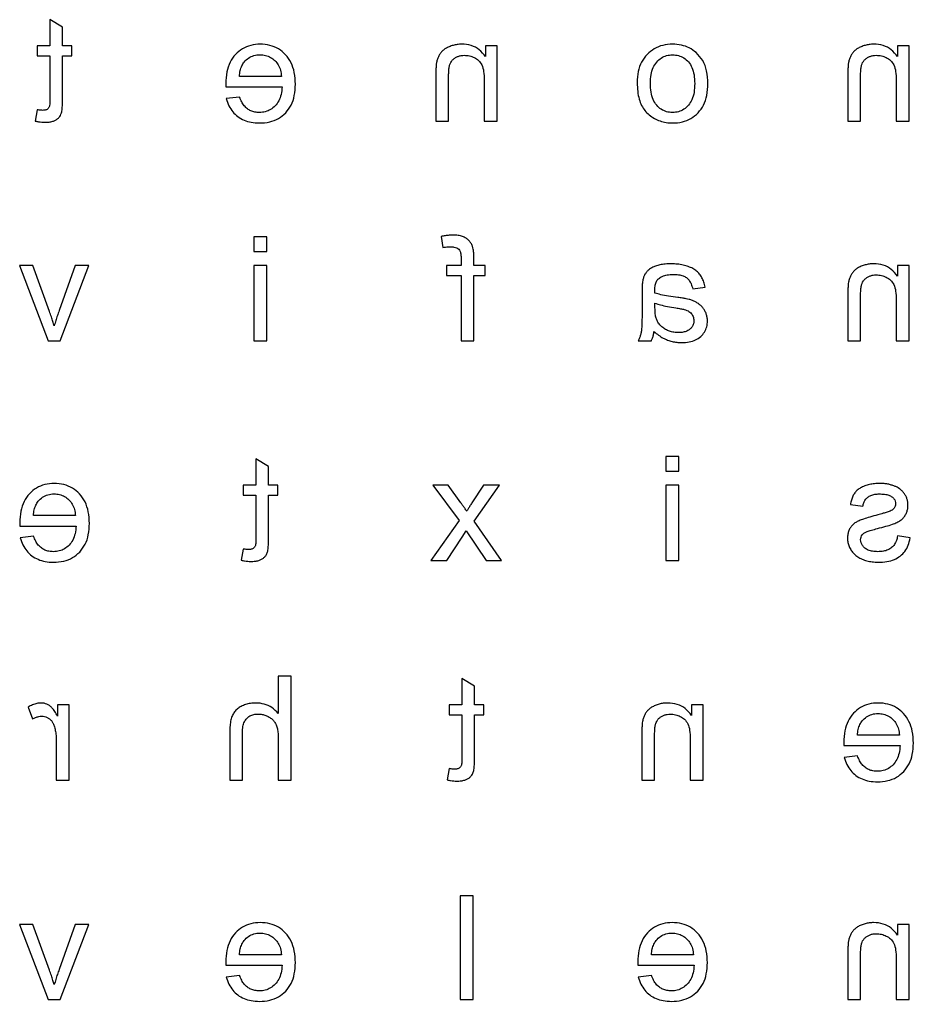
# Model space of a CAD drawing. Extents: x 20 to 296, y 20 to 296.
# Drawn here: x 88 to 153.1, y 155.3 to 226.9 of the extents above; entities that cross this region are included whole.
import ezdxf

# ---------------------------------------------------------------- set-up
doc = ezdxf.new("R2010")
doc.units = 0
doc.layers.add('english_lower_FINAL_Helvetica_C4_v3.0', color=7, linetype='CONTINUOUS')

msp = doc.modelspace()

# ---------------------------------------------------------------- linework, layer by layer
at = {"layer": 'english_lower_FINAL_Helvetica_C4_v3.0', "color": 7}
for p, q in [((91.102908, 226.314201), (90.177899, 226.872306)), ((90.177899, 226.872306), (90.177899, 224.955111)), ((91.102908, 224.955111), (91.102908, 226.314201)), ((90.177899, 224.955111), (89.242556, 224.955111)), ((89.242556, 224.955111), (89.242556, 224.231641)), ((91.785037, 224.955111), (91.102908, 224.955111)), ((91.785037, 224.231641), (91.785037, 224.955111)), ((122.744534, 224.955111), (121.907376, 224.955111)), ((121.907376, 224.955111), (121.907376, 224.174797)), ((122.744534, 219.467074), (122.744534, 224.955111)), ((152.744544, 224.955111), (151.907386, 224.955111)), ((151.907386, 224.955111), (151.907386, 224.174797)), ((152.744544, 219.467074), (152.744544, 224.955111)), ((89.242556, 224.231641), (90.177899, 224.231641)), ((90.177899, 224.231641), (90.177899, 221.022534)), ((91.102908, 221.074211), (91.102908, 224.231641)), ((91.102908, 224.231641), (91.785037, 224.231641)), ((107.041729, 222.738192), (103.977317, 222.738192)), ((107.041729, 222.738192), (107.041729, 222.738192)), ((118.284857, 222.841545), (118.284857, 219.467074)), ((119.215033, 219.467074), (119.215033, 222.805371)), ((121.814358, 222.464307), (121.814358, 219.467074)), ((148.284868, 222.841545), (148.284868, 219.467074)), ((149.215044, 219.467074), (149.215044, 222.805371)), ((151.814368, 222.464307), (151.814368, 219.467074)), ((103.000633, 221.973381), (107.093406, 221.973381)), ((137.134757, 222.211092), (137.134757, 222.211092)), ((138.090771, 222.211092), (138.090771, 222.211092)), ((103.987652, 221.234408), (103.02647, 221.115552)), ((103.987653, 221.234408), (103.987652, 221.234408)), ((89.242556, 220.299064), (89.108197, 219.477409)), ((89.242556, 220.299064), (89.242556, 220.299064)), ((118.284857, 219.467074), (119.215033, 219.467074)), ((121.814358, 219.467074), (122.744534, 219.467074)), ((122.744534, 219.467074), (122.744534, 219.467074)), ((148.284868, 219.467074), (149.215044, 219.467074)), ((151.814368, 219.467074), (152.744544, 219.467074)), ((152.744544, 219.467074), (152.744544, 219.467074)), ((105.971944, 211.042849), (105.041768, 211.042849)), ((105.041768, 211.042849), (105.041768, 209.973147)), ((105.971944, 209.973147), (105.971944, 211.042849)), ((118.663791, 211.079023), (118.803317, 210.267703)), ((105.041768, 209.973147), (105.971944, 209.973147)), ((105.971944, 209.973147), (105.971944, 209.973147)), ((88.934192, 208.955122), (87.978178, 208.955122)), ((87.978178, 208.955122), (90.055571, 203.467085)), ((90.153756, 205.606489), (88.934192, 208.955122)), ((92.029611, 208.955122), (90.851388, 205.668501)), ((90.923735, 203.467085), (93.011463, 208.955122)), ((93.011463, 208.955122), (92.029611, 208.955122)), ((105.971944, 208.955122), (105.041768, 208.955122)), ((105.041768, 208.955122), (105.041768, 203.467085)), ((105.971944, 203.467085), (105.971944, 208.955122)), ((120.126234, 208.955122), (119.056531, 208.955122)), ((119.056531, 208.955122), (119.056531, 208.231651)), ((120.126234, 209.46155), (120.126234, 208.955122)), ((121.051242, 208.955122), (121.051242, 209.539065)), ((121.872897, 208.955122), (121.051242, 208.955122)), ((121.872897, 208.231651), (121.872897, 208.955122)), ((152.744544, 208.955122), (151.907386, 208.955122)), ((151.907386, 208.955122), (151.907386, 208.174808)), ((152.744544, 203.467085), (152.744544, 208.955122)), ((119.056531, 208.231651), (120.126234, 208.231651)), ((120.126234, 208.231651), (120.126234, 203.467085)), ((121.051242, 203.467085), (121.051242, 208.231651)), ((121.051242, 208.231651), (121.872897, 208.231651)), ((133.300365, 207.00692), (133.300365, 205.766686)), ((136.990062, 207.265302), (137.899568, 207.389326)), ((148.284868, 206.841556), (148.284868, 203.467085)), ((149.215044, 203.467085), (149.215044, 206.805382)), ((134.240877, 205.880374), (134.240877, 206.221438)), ((134.240877, 206.221438), (134.240877, 206.221438)), ((151.814368, 206.464318), (151.814368, 203.467085)), ((134.163362, 204.144046), (134.163362, 204.144046)), ((90.055571, 203.467085), (90.923735, 203.467085)), ((90.923735, 203.467085), (90.923735, 203.467085)), ((105.041768, 203.467085), (105.971944, 203.467085)), ((105.971944, 203.467085), (105.971944, 203.467085)), ((120.126234, 203.467085), (121.051242, 203.467085)), ((121.051242, 203.467085), (121.051242, 203.467085)), ((133.00581, 203.467085), (133.977327, 203.467085)), ((148.284868, 203.467085), (149.215044, 203.467085)), ((151.814368, 203.467085), (152.744544, 203.467085)), ((152.744544, 203.467085), (152.744544, 203.467085)), ((106.102913, 194.314223), (105.177905, 194.872328)), ((105.177905, 194.872328), (105.177905, 192.955133)), ((135.971955, 195.04286), (135.041779, 195.04286)), ((135.041779, 195.04286), (135.041779, 193.973158)), ((135.971955, 193.973158), (135.971955, 195.04286)), ((106.102913, 192.955133), (106.102913, 194.314223)), ((135.041779, 193.973158), (135.971955, 193.973158)), ((135.971955, 193.973158), (135.971955, 193.973158)), ((105.177905, 192.955133), (104.242561, 192.955133)), ((104.242561, 192.955133), (104.242561, 192.231662)), ((106.785042, 192.955133), (106.102913, 192.955133)), ((106.785042, 192.231662), (106.785042, 192.955133)), ((119.187418, 192.955133), (118.076374, 192.955133)), ((118.076374, 192.955133), (119.972899, 190.371311)), ((120.112426, 191.658054), (119.187418, 192.955133)), ((121.755736, 192.955133), (120.91341, 191.668389)), ((121.063272, 190.319634), (122.918456, 192.955133)), ((122.918456, 192.955133), (121.755736, 192.955133)), ((135.971955, 192.955133), (135.041779, 192.955133)), ((135.041779, 192.955133), (135.041779, 187.467095)), ((135.971955, 187.467095), (135.971955, 192.955133)), ((104.242561, 192.231662), (105.177905, 192.231662)), ((105.177905, 192.231662), (105.177905, 189.022556)), ((106.102913, 189.074232), (106.102913, 192.231662)), ((106.102913, 192.231662), (106.785042, 192.231662)), ((148.469126, 191.539198), (149.378631, 191.415175)), ((92.041724, 190.738214), (88.977311, 190.738214)), ((92.041724, 190.738214), (92.041724, 190.738214)), ((119.972899, 190.371311), (117.93168, 187.467095)), ((123.068318, 187.467095), (121.063272, 190.319634)), ((88.000627, 189.973402), (92.093401, 189.973402)), ((120.200276, 189.172418), (120.499999, 189.632338)), ((120.499999, 189.632338), (121.941771, 187.467095)), ((88.987647, 189.234429), (88.026465, 189.115574)), ((88.987647, 189.234429), (88.987647, 189.234429)), ((119.073729, 187.467095), (120.200276, 189.172418)), ((152.820281, 189.105238), (151.900441, 189.249932)), ((152.820281, 189.105238), (152.820281, 189.105238)), ((104.242561, 188.299086), (104.108203, 187.477431)), ((104.242561, 188.299086), (104.242561, 188.299086)), ((117.93168, 187.467095), (119.073729, 187.467095)), ((121.941771, 187.467095), (123.068318, 187.467095)), ((123.068318, 187.467095), (123.068318, 187.467095)), ((135.041779, 187.467095), (135.971955, 187.467095)), ((135.971955, 187.467095), (135.971955, 187.467095)), ((107.744528, 179.042836), (106.814353, 179.042836)), ((106.814353, 179.042836), (106.814353, 176.324655)), ((107.744528, 171.467071), (107.744528, 179.042836)), ((121.102918, 178.314198), (120.17791, 178.872304)), ((120.17791, 178.872304), (120.17791, 176.955108)), ((121.102918, 176.955108), (121.102918, 178.314198)), ((88.593087, 176.779408), (88.913481, 175.916412)), ((91.574817, 176.955108), (90.737659, 176.955108)), ((90.737659, 176.955108), (90.737659, 176.123117)), ((91.574817, 171.467071), (91.574817, 176.955108)), ((120.17791, 176.955108), (119.242567, 176.955108)), ((119.242567, 176.955108), (119.242567, 176.231638)), ((121.785047, 176.955108), (121.102918, 176.955108)), ((121.785047, 176.231638), (121.785047, 176.955108)), ((137.744539, 176.955108), (136.907381, 176.955108)), ((136.907381, 176.955108), (136.907381, 176.174794)), ((137.744539, 171.467071), (137.744539, 176.955108)), ((119.242567, 176.231638), (120.17791, 176.231638)), ((120.17791, 176.231638), (120.17791, 173.022532)), ((121.102918, 173.074208), (121.102918, 176.231638)), ((121.102918, 176.231638), (121.785047, 176.231638)), ((103.274517, 174.944895), (103.274517, 171.467071)), ((104.204693, 171.467071), (104.204693, 174.944895)), ((133.284863, 174.841542), (133.284863, 171.467071)), ((134.215039, 171.467071), (134.215039, 174.805368)), ((152.041745, 174.738189), (148.977332, 174.738189)), ((152.041745, 174.738189), (152.041745, 174.738189)), ((90.644641, 174.340281), (90.644641, 171.467071)), ((106.814353, 174.469472), (106.814353, 171.467071)), ((136.814363, 174.464304), (136.814363, 171.467071)), ((148.000648, 173.973378), (152.093422, 173.973378)), ((148.987668, 173.234405), (148.026486, 173.115549)), ((148.987668, 173.234405), (148.987668, 173.234405)), ((119.242567, 172.299061), (119.108208, 171.477406)), ((119.242567, 172.299061), (119.242567, 172.299061)), ((90.644641, 171.467071), (91.574817, 171.467071)), ((91.574817, 171.467071), (91.574817, 171.467071)), ((103.274517, 171.467071), (104.204693, 171.467071)), ((106.814353, 171.467071), (107.744528, 171.467071)), ((107.744528, 171.467071), (107.744528, 171.467071)), ((133.284863, 171.467071), (134.215039, 171.467071)), ((136.814363, 171.467071), (137.744539, 171.467071)), ((137.744539, 171.467071), (137.744539, 171.467071)), ((120.997788, 163.042847), (120.067612, 163.042847)), ((120.067612, 163.042847), (120.067612, 155.467082)), ((120.997788, 155.467082), (120.997788, 163.042847)), ((88.934192, 160.955119), (87.978178, 160.955119)), ((87.978178, 160.955119), (90.055571, 155.467082)), ((90.153756, 157.606486), (88.934192, 160.955119)), ((92.029611, 160.955119), (90.851388, 157.668498)), ((90.923735, 155.467082), (93.011463, 160.955119)), ((93.011463, 160.955119), (92.029611, 160.955119)), ((152.744544, 160.955119), (151.907386, 160.955119)), ((151.907386, 160.955119), (151.907386, 160.174805)), ((152.744544, 155.467082), (152.744544, 160.955119)), ((148.284868, 158.841553), (148.284868, 155.467082)), ((149.215044, 155.467082), (149.215044, 158.805379)), ((107.041729, 158.7382), (103.977317, 158.7382)), ((107.041729, 158.7382), (107.041729, 158.7382)), ((137.04174, 158.7382), (133.977327, 158.7382)), ((137.04174, 158.7382), (137.04174, 158.7382)), ((151.814368, 158.464315), (151.814368, 155.467082)), ((103.000633, 157.973389), (107.093406, 157.973389)), ((133.000643, 157.973389), (137.093417, 157.973389)), ((103.987652, 157.234416), (103.02647, 157.11556)), ((103.987653, 157.234416), (103.987652, 157.234416)), ((133.987662, 157.234416), (133.026481, 157.11556)), ((133.987663, 157.234416), (133.987662, 157.234416)), ((90.055571, 155.467082), (90.923735, 155.467082)), ((90.923735, 155.467082), (90.923735, 155.467082)), ((120.067612, 155.467082), (120.997788, 155.467082)), ((120.997788, 155.467082), (120.997788, 155.467082)), ((148.284868, 155.467082), (149.215044, 155.467082)), ((151.814368, 155.467082), (152.744544, 155.467082)), ((152.744544, 155.467082), (152.744544, 155.467082))]:
    msp.add_line(p, q, dxfattribs=at)
for points, knots in [([(107.351788, 220.082023), (107.493906, 220.262649), (107.788158, 220.63663), (108.010636, 221.367265), (108.077621, 222.173393), (108.011981, 222.99028), (107.778095, 223.734885), (107.372176, 224.329879), (106.838001, 224.767066), (106.193991, 225.030021), (105.49877, 225.10428), (104.809452, 225.031013), (104.183566, 224.77251), (103.662807, 224.344568), (103.265739, 223.761628), (103.03715, 223.031487), (102.992952, 222.48058), (102.995973, 222.150989), (102.997801, 222.068303), (102.999628, 222.007064), (103.000633, 221.973381)], [0, 0, 0, 0, 0.68442, 1.41707, 2.247001, 3.105051, 3.86003, 4.561418, 5.234878, 5.902169, 6.618069, 7.3121, 7.9615, 8.619727, 9.306774, 10.047047, 10.888929, 10.95324, 11.035941, 11.137038, 11.137038, 11.137038, 11.137038]), ([(119.251207, 224.898267), (119.164407, 224.857963), (118.998929, 224.781125), (118.785799, 224.623836), (118.620015, 224.438395), (118.495382, 224.227974), (118.39905, 223.996517), (118.333345, 223.761783), (118.302385, 223.502598), (118.28726, 223.200633), (118.285722, 222.970762), (118.284857, 222.841545)], [0, 0, 0, 0, 0.286575, 0.546337, 0.788283, 1.027866, 1.276445, 1.538866, 1.75609, 2.058028, 2.445643, 2.445643, 2.445643, 2.445643]), ([(121.907376, 224.174797), (121.764573, 224.35521), (121.484706, 224.708787), (120.854663, 225.021469), (120.289291, 225.093287), (119.842904, 225.066157), (119.535532, 225.008356), (119.345245, 224.934678), (119.251207, 224.898267)], [0, 0, 0, 0, 0.683075, 1.338705, 2.047514, 2.369684, 2.678789, 2.98079, 2.98079, 2.98079, 2.98079]), ([(137.243278, 224.469353), (137.079827, 224.591751), (136.752687, 224.836728), (136.153152, 225.037462), (135.495506, 225.102595), (134.81906, 225.029602), (134.168706, 224.781911), (133.834698, 224.484218), (133.667269, 224.334994)], [0, 0, 0, 0, 0.60929, 1.21947, 1.867256, 2.580605, 3.245295, 3.913372, 3.913372, 3.913372, 3.913372]), ([(149.251217, 224.898267), (149.164418, 224.857963), (148.99894, 224.781125), (148.78581, 224.623836), (148.620026, 224.438395), (148.495392, 224.227974), (148.399061, 223.996517), (148.333356, 223.761783), (148.302395, 223.502598), (148.28727, 223.200633), (148.285733, 222.970762), (148.284868, 222.841545)], [0, 0, 0, 0, 0.286575, 0.546337, 0.788283, 1.027866, 1.276445, 1.538866, 1.75609, 2.058028, 2.445643, 2.445643, 2.445643, 2.445643]), ([(151.907386, 224.174797), (151.764584, 224.35521), (151.484717, 224.708787), (150.854674, 225.021469), (150.289301, 225.093287), (149.842915, 225.066157), (149.535543, 225.008356), (149.345255, 224.934678), (149.251217, 224.898267)], [0, 0, 0, 0, 0.683075, 1.338705, 2.047514, 2.369684, 2.678789, 2.98079, 2.98079, 2.98079, 2.98079]), ([(103.977317, 222.738192), (103.994698, 222.880095), (104.026911, 223.143075), (104.1415, 223.498936), (104.341221, 223.819968), (104.637057, 224.090491), (105.039468, 224.279325), (105.468239, 224.330523), (105.883398, 224.285813), (106.257045, 224.138068), (106.575364, 223.896184), (106.824854, 223.57298), (106.990963, 223.177083), (107.024317, 222.888723), (107.041729, 222.738192)], [0, 0, 0, 0, 0.428382, 0.793891, 1.111111, 1.552854, 1.976702, 2.423407, 2.831001, 3.218364, 3.613519, 4.015839, 4.430444, 4.883257, 4.883257, 4.883257, 4.883257]), ([(119.215033, 222.805371), (119.216885, 222.921094), (119.220255, 223.131792), (119.254119, 223.416354), (119.312712, 223.64695), (119.408236, 223.833105), (119.540477, 223.988408), (119.653327, 224.063823), (119.711127, 224.10245)], [0, 0, 0, 0, 0.347016, 0.63182, 0.858186, 1.056698, 1.254559, 1.462304, 1.462304, 1.462304, 1.462304]), ([(119.711127, 224.10245), (119.774466, 224.136805), (119.903274, 224.206672), (120.124245, 224.261339), (120.404445, 224.281895), (120.734245, 224.247611), (121.085965, 224.116621), (121.409888, 223.906564), (121.662685, 223.551837), (121.794416, 223.050233), (121.807214, 222.67421), (121.814358, 222.464307)], [0, 0, 0, 0, 0.215448, 0.438143, 0.676037, 1.056737, 1.421861, 1.79373, 2.198105, 2.696211, 3.325599, 3.325599, 3.325599, 3.325599]), ([(133.667269, 224.334994), (133.522266, 224.156755), (133.224058, 223.790198), (132.993531, 223.071296), (132.932991, 222.340443), (132.968626, 221.66114), (133.068295, 221.0964), (133.247651, 220.625101), (133.499579, 220.238455), (133.813973, 219.918325), (134.189475, 219.667248), (134.605387, 219.479828), (135.053203, 219.366428), (135.602859, 219.325595), (136.223927, 219.391957), (136.88028, 219.636194), (137.215547, 219.933636), (137.382804, 220.082023)], [0, 0, 0, 0, 0.684229, 1.40716, 2.219539, 2.876794, 3.443335, 3.933286, 4.378575, 4.818297, 5.270105, 5.725776, 6.180741, 6.648468, 7.372589, 8.041439, 8.707292, 8.707292, 8.707292, 8.707292]), ([(134.370068, 223.782056), (134.475111, 223.887092), (134.680033, 224.092002), (135.084627, 224.272911), (135.518877, 224.327296), (135.955636, 224.274317), (136.35857, 224.091828), (136.701066, 223.792309), (136.961957, 223.369388), (137.111814, 222.824858), (137.1267, 222.426629), (137.134757, 222.211092)], [0, 0, 0, 0, 0.442599, 0.863437, 1.300314, 1.742806, 2.166066, 2.607636, 3.088274, 3.635562, 4.281246, 4.281246, 4.281246, 4.281246]), ([(138.090771, 222.211092), (138.075166, 222.522066), (138.046116, 223.100961), (137.770179, 223.90591), (137.414374, 224.28639), (137.243278, 224.469353)], [0, 0, 0, 0, 0.933216, 1.737233, 2.481996, 2.481996, 2.481996, 2.481996]), ([(149.215044, 222.805371), (149.216895, 222.921094), (149.220266, 223.131792), (149.25413, 223.416354), (149.312722, 223.64695), (149.408247, 223.833105), (149.540488, 223.988408), (149.653338, 224.063823), (149.711138, 224.10245)], [0, 0, 0, 0, 0.347016, 0.63182, 0.858186, 1.056698, 1.254559, 1.462304, 1.462304, 1.462304, 1.462304]), ([(149.711138, 224.10245), (149.774477, 224.136805), (149.903285, 224.206672), (150.124256, 224.261339), (150.404455, 224.281895), (150.734255, 224.247611), (151.085975, 224.116621), (151.409899, 223.906564), (151.662695, 223.551837), (151.794426, 223.050233), (151.807224, 222.67421), (151.814368, 222.464307)], [0, 0, 0, 0, 0.215448, 0.438143, 0.676037, 1.056737, 1.421861, 1.79373, 2.198105, 2.696211, 3.325599, 3.325599, 3.325599, 3.325599]), ([(136.674837, 220.629793), (136.569348, 220.525656), (136.362746, 220.321698), (135.954408, 220.143569), (135.51854, 220.089749), (135.081013, 220.143105), (134.679822, 220.328087), (134.337879, 220.630721), (134.076163, 221.06025), (133.931302, 221.615046), (133.890134, 222.230892), (133.933374, 222.83735), (134.075333, 223.376179), (134.2756, 223.651966), (134.370068, 223.782056)], [0, 0, 0, 0, 0.44157, 0.86483, 1.307322, 1.747045, 2.169448, 2.612478, 3.097989, 3.655206, 4.315773, 4.941472, 5.477691, 5.956473, 5.956473, 5.956473, 5.956473]), ([(107.093406, 221.973381), (107.074915, 221.786614), (107.040219, 221.436155), (106.868301, 220.958314), (106.602476, 220.580655), (106.263561, 220.306131), (105.865481, 220.139643), (105.471303, 220.095699), (105.115202, 220.125429), (104.816618, 220.215803), (104.550149, 220.36899), (104.320441, 220.592339), (104.127125, 220.885554), (104.036066, 221.113315), (103.987653, 221.234408)], [0, 0, 0, 0, 0.56151, 1.053643, 1.504523, 1.930468, 2.345072, 2.781287, 3.107071, 3.41165, 3.709563, 4.020236, 4.364215, 4.754705, 4.754705, 4.754705, 4.754705]), ([(137.134757, 222.211092), (137.126023, 221.995914), (137.109869, 221.59796), (136.967602, 221.045411), (136.768182, 220.76231), (136.674837, 220.629793)], [0, 0, 0, 0, 0.646256, 1.195198, 1.67827, 1.67827, 1.67827, 1.67827]), ([(137.382804, 220.082023), (137.525832, 220.263489), (137.824246, 220.642101), (138.052202, 221.390101), (138.07734, 221.9252), (138.090771, 222.211092)], [0, 0, 0, 0, 0.688416, 1.436313, 2.294311, 2.294311, 2.294311, 2.294311]), ([(89.108197, 219.477409), (89.192226, 219.461002), (89.353444, 219.429523), (89.58831, 219.401643), (89.843218, 219.3905), (90.108859, 219.404306), (90.375368, 219.453972), (90.593235, 219.543949), (90.765093, 219.664693), (90.899581, 219.806555), (91.00794, 219.98794), (91.065141, 220.252671), (91.098133, 220.621245), (91.101169, 220.909248), (91.102908, 221.074211)], [0, 0, 0, 0, 0.256782, 0.492664, 0.708752, 1.021615, 1.288832, 1.518109, 1.722963, 1.91429, 2.101104, 2.348729, 2.717583, 3.212116, 3.212116, 3.212116, 3.212116]), ([(103.02647, 221.115552), (103.08363, 220.93895), (103.194193, 220.597354), (103.484869, 220.150025), (103.858187, 219.789565), (104.317342, 219.525889), (104.855443, 219.372299), (105.49016, 219.323538), (106.169556, 219.390486), (106.843595, 219.632628), (107.183663, 219.93335), (107.351788, 220.082023)], [0, 0, 0, 0, 0.554895, 1.073316, 1.581748, 2.0988, 2.644921, 3.246591, 3.998672, 4.681959, 5.350074, 5.350074, 5.350074, 5.350074]), ([(90.177899, 221.022534), (90.177256, 220.944533), (90.176141, 220.809392), (90.162354, 220.638586), (90.140429, 220.517772), (90.092687, 220.439033), (90.038527, 220.377662), (89.969969, 220.324832), (89.881084, 220.287966), (89.772431, 220.266752), (89.655216, 220.261071), (89.529057, 220.266387), (89.392854, 220.278723), (89.295139, 220.291948), (89.242556, 220.299064)], [0, 0, 0, 0, 0.233749, 0.404985, 0.515422, 0.596968, 0.677505, 0.760303, 0.854169, 0.96329, 1.090977, 1.20531, 1.341924, 1.501098, 1.501098, 1.501098, 1.501098]), ([(121.051242, 209.539065), (121.049546, 209.651506), (121.046465, 209.855919), (121.016207, 210.131668), (120.957703, 210.374364), (120.848939, 210.590814), (120.688385, 210.789549), (120.480974, 210.958383), (120.217025, 211.086796), (119.89262, 211.158572), (119.567321, 211.177255), (119.254136, 211.164248), (118.964061, 211.13332), (118.76618, 211.097538), (118.663791, 211.079023)], [0, 0, 0, 0, 0.337222, 0.613055, 0.830726, 1.08263, 1.332548, 1.592156, 1.878733, 2.204618, 2.582128, 2.853339, 3.144383, 3.456453, 3.456453, 3.456453, 3.456453]), ([(118.803317, 210.267703), (118.866373, 210.278032), (118.989772, 210.298244), (119.172775, 210.315127), (119.377628, 210.322662), (119.591704, 210.309916), (119.799532, 210.253048), (119.962625, 210.146494), (120.064421, 209.970786), (120.118232, 209.737185), (120.123362, 209.560462), (120.126234, 209.46155)], [0, 0, 0, 0, 0.191643, 0.375044, 0.550837, 0.806565, 1.015278, 1.19144, 1.375125, 1.608256, 1.904603, 1.904603, 1.904603, 1.904603]), ([(136.669668, 208.882775), (136.54475, 208.922497), (136.286142, 209.004729), (135.866691, 209.065597), (135.428962, 209.085372), (135.002789, 209.068899), (134.618957, 209.017276), (134.292776, 208.925846), (134.022953, 208.805167), (133.802159, 208.666875), (133.632413, 208.50246), (133.504349, 208.314449), (133.408713, 208.100892), (133.343198, 207.881389), (133.316279, 207.636034), (133.302401, 207.349735), (133.3011, 207.130593), (133.300365, 207.00692)], [0, 0, 0, 0, 0.392696, 0.812959, 1.266514, 1.706148, 2.090801, 2.425762, 2.718486, 2.975059, 3.203258, 3.42209, 3.653323, 3.903026, 4.105644, 4.392007, 4.762965, 4.762965, 4.762965, 4.762965]), ([(137.899568, 207.389326), (137.869614, 207.511775), (137.812553, 207.745041), (137.675211, 208.062843), (137.500451, 208.335715), (137.275865, 208.564532), (136.996031, 208.752091), (136.781664, 208.837929), (136.669668, 208.882775)], [0, 0, 0, 0, 0.377645, 0.719409, 1.033464, 1.344483, 1.674611, 2.035776, 2.035776, 2.035776, 2.035776]), ([(149.251217, 208.898278), (149.164418, 208.857973), (148.99894, 208.781136), (148.78581, 208.623846), (148.620026, 208.438406), (148.495392, 208.227985), (148.399061, 207.996528), (148.333356, 207.761794), (148.302395, 207.502609), (148.28727, 207.200644), (148.285733, 206.970772), (148.284868, 206.841556)], [0, 0, 0, 0, 0.286575, 0.546337, 0.788283, 1.027866, 1.276445, 1.538866, 1.75609, 2.058028, 2.445643, 2.445643, 2.445643, 2.445643]), ([(151.907386, 208.174808), (151.764584, 208.355221), (151.484717, 208.708798), (150.854674, 209.02148), (150.289301, 209.093298), (149.842915, 209.066168), (149.535543, 209.008367), (149.345255, 208.934688), (149.251217, 208.898278)], [0, 0, 0, 0, 0.683075, 1.338705, 2.047514, 2.369684, 2.678789, 2.98079, 2.98079, 2.98079, 2.98079]), ([(134.240877, 206.950076), (134.239891, 206.987397), (134.238193, 207.051701), (134.236374, 207.132662), (134.234158, 207.290582), (134.250142, 207.51564), (134.332164, 207.796982), (134.508012, 208.027177), (134.783065, 208.188584), (135.146968, 208.291885), (135.548439, 208.317291), (135.937073, 208.296235), (136.268905, 208.223771), (136.536803, 208.091837), (136.737899, 207.881358), (136.891376, 207.60146), (136.955345, 207.383561), (136.990062, 207.265302)], [0, 0, 0, 0, 0.112002, 0.19298, 0.242938, 0.585829, 0.866905, 1.108642, 1.435667, 1.804091, 2.235578, 2.636043, 2.96903, 3.248704, 3.517487, 3.828358, 4.197314, 4.197314, 4.197314, 4.197314]), ([(149.711138, 208.10246), (149.774477, 208.136816), (149.903285, 208.206683), (150.124256, 208.261349), (150.404455, 208.281906), (150.734255, 208.247622), (151.085975, 208.116632), (151.409899, 207.906575), (151.662695, 207.551848), (151.794426, 207.050244), (151.807224, 206.674221), (151.814368, 206.464318)], [0, 0, 0, 0, 0.215448, 0.438143, 0.676037, 1.056737, 1.421861, 1.79373, 2.198105, 2.696211, 3.325599, 3.325599, 3.325599, 3.325599]), ([(149.215044, 206.805382), (149.216895, 206.921104), (149.220266, 207.131803), (149.25413, 207.416365), (149.312722, 207.646961), (149.408247, 207.833116), (149.540488, 207.988418), (149.653338, 208.063834), (149.711138, 208.10246)], [0, 0, 0, 0, 0.347016, 0.63182, 0.858186, 1.056698, 1.254559, 1.462304, 1.462304, 1.462304, 1.462304]), ([(137.574007, 203.782311), (137.671159, 203.885023), (137.863023, 204.087867), (138.02693, 204.486537), (138.070156, 204.856308), (138.047258, 205.172608), (137.986659, 205.420987), (137.884891, 205.651055), (137.749405, 205.858042), (137.58801, 206.040081), (137.400399, 206.191131), (137.191076, 206.31307), (136.965926, 206.415068), (136.738639, 206.491667), (136.493335, 206.543324), (136.217447, 206.589312), (135.783562, 206.64415), (135.256524, 206.713731), (134.700247, 206.812659), (134.380581, 206.908285), (134.240877, 206.950076)], [0, 0, 0, 0, 0.421103, 0.831623, 1.266198, 1.527651, 1.779573, 2.029213, 2.278613, 2.518937, 2.756125, 2.997875, 3.243789, 3.49672, 3.715568, 3.995072, 4.335725, 5.027324, 5.590481, 6.027662, 6.027662, 6.027662, 6.027662]), ([(134.240877, 206.221438), (134.37143, 206.175293), (134.665477, 206.071359), (135.175794, 205.96144), (135.668559, 205.883904), (136.08219, 205.820528), (136.353727, 205.76022), (136.56142, 205.694705), (136.718695, 205.610082), (136.84403, 205.506861), (136.941491, 205.382664), (137.014901, 205.24547), (137.058612, 205.095909), (137.074191, 204.913664), (137.048871, 204.705526), (136.951222, 204.489887), (136.791311, 204.305624), (136.566284, 204.165965), (136.280977, 204.085986), (135.957688, 204.063839), (135.621237, 204.087369), (135.297592, 204.165057), (135.003515, 204.293756), (134.747801, 204.471049), (134.538617, 204.690693), (134.386021, 204.933435), (134.295125, 205.210345), (134.248399, 205.524186), (134.243532, 205.754644), (134.240877, 205.880374)], [0, 0, 0, 0, 0.415075, 0.934873, 1.562412, 1.91224, 2.189698, 2.396513, 2.56327, 2.722286, 2.88002, 3.033869, 3.186487, 3.343895, 3.580204, 3.806875, 4.043786, 4.301849, 4.589592, 4.923756, 5.269806, 5.597769, 5.917309, 6.227437, 6.524725, 6.821928, 7.079224, 7.393281, 7.770313, 7.770313, 7.770313, 7.770313]), ([(90.499988, 204.562625), (90.469336, 204.665765), (90.403871, 204.886046), (90.287509, 205.233826), (90.199992, 205.477665), (90.153756, 205.606489)], [0, 0, 0, 0, 0.322777, 0.689372, 1.099982, 1.099982, 1.099982, 1.099982]), ([(90.851388, 205.668501), (90.809454, 205.548889), (90.724862, 205.307606), (90.607826, 204.938791), (90.536142, 204.688738), (90.499988, 204.562625)], [0, 0, 0, 0, 0.380234, 0.767021, 1.160589, 1.160589, 1.160589, 1.160589]), ([(133.300365, 205.766686), (133.299769, 205.513573), (133.298742, 205.077702), (133.280555, 204.530151), (133.257893, 204.157207), (133.192925, 203.89721), (133.114665, 203.676485), (133.042331, 203.537339), (133.00581, 203.467085)], [0, 0, 0, 0, 0.759096, 1.307193, 1.645143, 1.876045, 2.108717, 2.34599, 2.34599, 2.34599, 2.34599]), ([(133.977327, 203.467085), (134.007434, 203.534352), (134.069445, 203.672901), (134.130465, 203.901138), (134.15215, 204.061258), (134.163362, 204.144046)], [0, 0, 0, 0, 0.220839, 0.454859, 0.705393, 0.705393, 0.705393, 0.705393]), ([(134.163362, 204.144046), (134.275021, 204.053522), (134.488115, 203.880761), (134.822555, 203.671888), (135.152573, 203.51851), (135.486073, 203.416033), (135.829727, 203.355665), (136.251011, 203.33333), (136.717917, 203.370561), (137.204484, 203.506619), (137.454639, 203.693253), (137.574007, 203.782311)], [0, 0, 0, 0, 0.430923, 0.822397, 1.179511, 1.519678, 1.86603, 2.223736, 2.782256, 3.268204, 3.71172, 3.71172, 3.71172, 3.71172]), ([(92.351782, 188.082045), (92.493901, 188.262671), (92.788153, 188.636651), (93.010631, 189.367287), (93.077616, 190.173414), (93.011976, 190.990302), (92.77809, 191.734907), (92.37217, 192.329901), (91.837996, 192.767088), (91.193986, 193.030043), (90.498765, 193.104302), (89.809446, 193.031035), (89.183561, 192.772532), (88.662802, 192.34459), (88.265734, 191.76165), (88.037144, 191.031508), (87.992947, 190.480602), (87.995968, 190.151011), (87.997796, 190.068324), (87.999623, 190.007086), (88.000627, 189.973402)], [0, 0, 0, 0, 0.68442, 1.41707, 2.247001, 3.105051, 3.86003, 4.561418, 5.234878, 5.902169, 6.618069, 7.3121, 7.9615, 8.619727, 9.306774, 10.047047, 10.888929, 10.95324, 11.035941, 11.137038, 11.137038, 11.137038, 11.137038]), ([(152.463714, 190.758884), (152.504138, 190.834714), (152.584712, 190.985859), (152.650627, 191.23782), (152.671869, 191.490059), (152.653596, 191.73492), (152.598064, 191.963799), (152.505006, 192.17882), (152.378299, 192.375519), (152.223433, 192.551749), (152.054387, 192.692194), (151.872982, 192.806001), (151.674292, 192.894228), (151.444996, 192.970538), (151.19243, 193.03375), (150.922238, 193.071259), (150.600417, 193.084363), (150.241477, 193.066673), (149.861047, 193.006522), (149.518919, 192.903605), (149.220312, 192.767819), (148.972403, 192.598674), (148.780909, 192.392141), (148.639083, 192.14685), (148.53181, 191.860283), (148.49081, 191.650271), (148.469126, 191.539198)], [0, 0, 0, 0, 0.257061, 0.512382, 0.774593, 1.013586, 1.245874, 1.477862, 1.713113, 1.944999, 2.179002, 2.369869, 2.585704, 2.829376, 3.094251, 3.365627, 3.646113, 4.059467, 4.441768, 4.798698, 5.128022, 5.422392, 5.692999, 5.965375, 6.267386, 6.606434, 6.606434, 6.606434, 6.606434]), ([(88.977311, 190.738214), (88.994693, 190.880117), (89.026905, 191.143097), (89.141495, 191.498958), (89.341216, 191.819989), (89.637052, 192.090513), (90.039463, 192.279347), (90.468234, 192.330545), (90.883392, 192.285835), (91.257039, 192.13809), (91.575359, 191.896206), (91.824849, 191.573002), (91.990957, 191.177105), (92.024312, 190.888745), (92.041724, 190.738214)], [0, 0, 0, 0, 0.428382, 0.793891, 1.111111, 1.552854, 1.976702, 2.423407, 2.831001, 3.218364, 3.613519, 4.015839, 4.430444, 4.883257, 4.883257, 4.883257, 4.883257]), ([(149.378631, 191.415175), (149.396684, 191.503936), (149.431512, 191.675173), (149.557754, 191.903731), (149.735847, 192.088002), (149.968948, 192.224107), (150.256854, 192.300733), (150.594949, 192.321451), (150.940119, 192.302413), (151.253698, 192.239307), (151.488564, 192.119761), (151.646677, 191.965456), (151.745801, 191.793334), (151.772452, 191.628535), (151.758051, 191.489644), (151.719109, 191.378115), (151.65316, 191.275256), (151.56174, 191.179705), (151.439639, 191.097681), (151.298292, 191.02877), (151.102691, 190.971809), (150.829157, 190.891886), (150.605811, 190.830965), (150.474171, 190.795058)], [0, 0, 0, 0, 0.270452, 0.521755, 0.771077, 1.031049, 1.321134, 1.65635, 2.043491, 2.356455, 2.60893, 2.822094, 3.010986, 3.194962, 3.312203, 3.42715, 3.545834, 3.676194, 3.82098, 3.984823, 4.145886, 4.431003, 4.840274, 4.840274, 4.840274, 4.840274]), ([(120.531005, 191.05344), (120.481987, 191.126476), (120.387435, 191.267356), (120.248081, 191.469048), (120.156432, 191.596742), (120.112426, 191.658054)], [0, 0, 0, 0, 0.26388, 0.509003, 0.73541, 0.73541, 0.73541, 0.73541]), ([(120.91341, 191.668389), (120.863845, 191.591377), (120.770735, 191.446704), (120.642842, 191.241941), (120.566395, 191.11309), (120.531005, 191.05344)], [0, 0, 0, 0, 0.274753, 0.516137, 0.724207, 0.724207, 0.724207, 0.724207]), ([(149.099578, 190.360976), (149.016776, 190.321599), (148.855121, 190.244722), (148.646833, 190.078102), (148.476116, 189.879642), (148.34986, 189.64388), (148.276901, 189.372174), (148.253728, 189.077729), (148.282154, 188.772645), (148.376672, 188.474229), (148.529032, 188.193709), (148.736707, 187.938727), (149.002109, 187.721788), (149.209543, 187.618564), (149.316619, 187.565281)], [0, 0, 0, 0, 0.274296, 0.535517, 0.793353, 1.055113, 1.330532, 1.63127, 1.937105, 2.243839, 2.563698, 2.889317, 3.224794, 3.582731, 3.582731, 3.582731, 3.582731]), ([(150.474171, 190.795058), (150.276797, 190.740904), (149.924986, 190.644376), (149.464363, 190.505022), (149.207459, 190.403576), (149.099578, 190.360976)], [0, 0, 0, 0, 0.614092, 1.094593, 1.442442, 1.442442, 1.442442, 1.442442]), ([(151.864267, 190.236952), (151.946444, 190.281725), (152.10628, 190.368809), (152.312079, 190.545564), (152.413546, 190.688308), (152.463714, 190.758884)], [0, 0, 0, 0, 0.280352, 0.545294, 0.804393, 0.804393, 0.804393, 0.804393]), ([(92.093401, 189.973402), (92.07491, 189.786635), (92.040214, 189.436177), (91.868295, 188.958336), (91.602471, 188.580677), (91.263555, 188.306152), (90.865476, 188.139665), (90.471298, 188.09572), (90.115197, 188.125451), (89.816612, 188.215825), (89.550144, 188.369012), (89.320435, 188.592361), (89.12712, 188.885575), (89.03606, 189.113337), (88.987647, 189.234429)], [0, 0, 0, 0, 0.56151, 1.053643, 1.504523, 1.930468, 2.345072, 2.781287, 3.107071, 3.41165, 3.709563, 4.020236, 4.364215, 4.754705, 4.754705, 4.754705, 4.754705]), ([(151.900441, 189.249932), (151.878572, 189.134961), (151.836904, 188.915894), (151.689025, 188.623399), (151.478878, 188.387909), (151.19895, 188.221281), (150.857861, 188.125107), (150.480114, 188.099304), (150.108434, 188.122557), (149.781004, 188.20338), (149.527684, 188.349637), (149.351895, 188.53888), (149.241002, 188.751957), (149.208313, 188.971172), (149.236241, 189.177472), (149.334561, 189.352795), (149.488722, 189.488366), (149.720412, 189.585803), (150.038814, 189.68782), (150.499854, 189.806906), (151.012131, 189.941463), (151.489184, 190.08274), (151.75327, 190.191317), (151.864267, 190.236952)], [0, 0, 0, 0, 0.349692, 0.666309, 0.969969, 1.284592, 1.629588, 2.02369, 2.415188, 2.743631, 3.026252, 3.279368, 3.508932, 3.736066, 3.933645, 4.122538, 4.326288, 4.537157, 4.871069, 5.330295, 5.964575, 6.460899, 6.820755, 6.820755, 6.820755, 6.820755]), ([(88.026465, 189.115574), (88.083625, 188.938971), (88.194188, 188.597375), (88.484863, 188.150047), (88.858181, 187.789586), (89.317337, 187.52591), (89.855437, 187.372321), (90.490155, 187.32356), (91.169551, 187.390508), (91.843589, 187.632649), (92.183657, 187.933372), (92.351782, 188.082045)], [0, 0, 0, 0, 0.554895, 1.073316, 1.581748, 2.0988, 2.644921, 3.246591, 3.998672, 4.681959, 5.350074, 5.350074, 5.350074, 5.350074]), ([(104.108203, 187.477431), (104.192231, 187.461023), (104.353449, 187.429544), (104.588315, 187.401665), (104.843223, 187.390521), (105.108865, 187.404328), (105.375373, 187.453993), (105.593241, 187.543971), (105.765098, 187.664715), (105.899586, 187.806577), (106.007945, 187.987962), (106.065147, 188.252693), (106.098138, 188.621266), (106.101174, 188.909269), (106.102913, 189.074232)], [0, 0, 0, 0, 0.256782, 0.492664, 0.708752, 1.021615, 1.288832, 1.518109, 1.722963, 1.91429, 2.101104, 2.348729, 2.717583, 3.212116, 3.212116, 3.212116, 3.212116]), ([(105.177905, 189.022556), (105.177261, 188.944555), (105.176147, 188.809413), (105.16236, 188.638607), (105.140435, 188.517793), (105.092692, 188.439054), (105.038532, 188.377684), (104.969974, 188.324853), (104.88109, 188.287988), (104.772436, 188.266773), (104.655221, 188.261093), (104.529062, 188.266409), (104.392859, 188.278745), (104.295145, 188.291969), (104.242561, 188.299086)], [0, 0, 0, 0, 0.233749, 0.404985, 0.515422, 0.596968, 0.677505, 0.760303, 0.854169, 0.96329, 1.090977, 1.20531, 1.341924, 1.501098, 1.501098, 1.501098, 1.501098]), ([(152.107147, 187.787489), (152.222971, 187.896588), (152.46064, 188.120456), (152.700225, 188.581747), (152.778888, 188.924747), (152.820281, 189.105238)], [0, 0, 0, 0, 0.47477, 0.974217, 1.528927, 1.528927, 1.528927, 1.528927]), ([(149.316619, 187.565281), (149.434193, 187.52047), (149.674366, 187.428933), (150.065528, 187.358497), (150.555053, 187.331867), (151.100721, 187.37134), (151.66765, 187.504068), (151.966919, 187.69706), (152.107147, 187.787489)], [0, 0, 0, 0, 0.37679, 0.769686, 1.186127, 1.844845, 2.408968, 2.906359, 2.906359, 2.906359, 2.906359]), ([(90.737659, 176.123117), (90.670858, 176.239711), (90.550471, 176.449835), (90.35609, 176.711804), (90.164221, 176.894812), (89.964421, 177.001827), (89.760919, 177.06621), (89.514026, 177.08804), (89.226247, 177.054615), (88.901268, 176.95336), (88.698592, 176.83896), (88.593087, 176.779408)], [0, 0, 0, 0, 0.402848, 0.726012, 0.975985, 1.190812, 1.400029, 1.612337, 1.929317, 2.263283, 2.625892, 2.625892, 2.625892, 2.625892]), ([(104.111675, 176.836252), (104.018354, 176.780545), (103.836852, 176.672197), (103.617957, 176.444153), (103.454385, 176.168243), (103.346354, 175.828372), (103.284312, 175.413815), (103.277968, 175.110125), (103.274517, 174.944895)], [0, 0, 0, 0, 0.324872, 0.631853, 0.936721, 1.279531, 1.69469, 2.190116, 2.190116, 2.190116, 2.190116]), ([(106.814353, 176.324655), (106.665081, 176.475077), (106.373274, 176.769133), (105.793262, 177.027831), (105.250595, 177.094293), (104.790538, 177.062111), (104.430032, 176.985875), (104.216052, 176.885308), (104.111675, 176.836252)], [0, 0, 0, 0, 0.631231, 1.233975, 1.863147, 2.252805, 2.615089, 2.960093, 2.960093, 2.960093, 2.960093]), ([(134.251212, 176.898264), (134.164413, 176.85796), (133.998934, 176.781122), (133.785805, 176.623833), (133.620021, 176.438393), (133.495387, 176.227971), (133.399056, 175.996514), (133.333351, 175.76178), (133.30239, 175.502595), (133.287265, 175.20063), (133.285727, 174.970759), (133.284863, 174.841542)], [0, 0, 0, 0, 0.286575, 0.546337, 0.788283, 1.027866, 1.276445, 1.538866, 1.75609, 2.058028, 2.445643, 2.445643, 2.445643, 2.445643]), ([(136.907381, 176.174794), (136.764579, 176.355207), (136.484712, 176.708784), (135.854669, 177.021466), (135.289296, 177.093284), (134.842909, 177.066154), (134.535538, 177.008353), (134.34525, 176.934675), (134.251212, 176.898264)], [0, 0, 0, 0, 0.683075, 1.338705, 2.047514, 2.369684, 2.678789, 2.98079, 2.98079, 2.98079, 2.98079]), ([(152.351803, 172.08202), (152.493922, 172.262646), (152.788174, 172.636627), (153.010652, 173.367263), (153.077637, 174.17339), (153.011997, 174.990278), (152.778111, 175.734882), (152.372192, 176.329876), (151.838017, 176.767063), (151.194007, 177.030018), (150.498786, 177.104277), (149.809467, 177.031011), (149.183582, 176.772507), (148.662823, 176.344565), (148.265755, 175.761625), (148.037165, 175.031484), (147.992968, 174.480578), (147.995989, 174.150987), (147.997817, 174.0683), (147.999644, 174.007062), (148.000648, 173.973378)], [0, 0, 0, 0, 0.68442, 1.41707, 2.247001, 3.105051, 3.86003, 4.561418, 5.234878, 5.902169, 6.618069, 7.3121, 7.9615, 8.619727, 9.306774, 10.047047, 10.888929, 10.95324, 11.035941, 11.137038, 11.137038, 11.137038, 11.137038]), ([(88.913481, 175.916412), (88.988045, 175.956536), (89.132361, 176.034194), (89.364123, 176.101868), (89.585154, 176.125161), (89.792004, 176.10499), (89.979402, 176.041299), (90.147785, 175.936408), (90.296595, 175.799372), (90.414158, 175.625923), (90.510207, 175.385035), (90.581403, 175.080855), (90.635658, 174.717521), (90.641601, 174.46796), (90.644641, 174.340281)], [0, 0, 0, 0, 0.253449, 0.490542, 0.719018, 0.916473, 1.109306, 1.307242, 1.507523, 1.712014, 1.929983, 2.281754, 2.647162, 3.029955, 3.029955, 3.029955, 3.029955]), ([(104.509584, 175.957753), (104.582208, 176.022423), (104.731074, 176.154986), (105.032708, 176.257953), (105.338508, 176.287338), (105.633686, 176.262594), (105.898053, 176.188424), (106.144136, 176.068976), (106.364508, 175.912532), (106.541346, 175.714998), (106.672294, 175.477228), (106.75655, 175.190971), (106.806508, 174.850209), (106.811604, 174.602882), (106.814353, 174.469472)], [0, 0, 0, 0, 0.289213, 0.592836, 0.935182, 1.206696, 1.476674, 1.754026, 2.023694, 2.282328, 2.542438, 2.831189, 3.17274, 3.572743, 3.572743, 3.572743, 3.572743]), ([(134.215039, 174.805368), (134.21689, 174.921091), (134.220261, 175.131789), (134.254125, 175.416352), (134.312717, 175.646947), (134.408242, 175.833102), (134.540483, 175.988405), (134.653332, 176.06382), (134.711132, 176.102447)], [0, 0, 0, 0, 0.347016, 0.63182, 0.858186, 1.056698, 1.254559, 1.462304, 1.462304, 1.462304, 1.462304]), ([(134.711132, 176.102447), (134.774471, 176.136802), (134.90328, 176.20667), (135.124251, 176.261336), (135.40445, 176.281893), (135.73425, 176.247609), (136.08597, 176.116618), (136.409893, 175.906562), (136.66269, 175.551835), (136.794421, 175.05023), (136.807219, 174.674207), (136.814363, 174.464304)], [0, 0, 0, 0, 0.215448, 0.438143, 0.676037, 1.056737, 1.421861, 1.79373, 2.198105, 2.696211, 3.325599, 3.325599, 3.325599, 3.325599]), ([(148.977332, 174.738189), (148.994714, 174.880093), (149.026927, 175.143073), (149.141516, 175.498934), (149.341237, 175.819965), (149.637073, 176.090488), (150.039484, 176.279322), (150.468255, 176.330521), (150.883413, 176.28581), (151.25706, 176.138065), (151.57538, 175.896181), (151.82487, 175.572977), (151.990978, 175.177081), (152.024333, 174.88872), (152.041745, 174.738189)], [0, 0, 0, 0, 0.428382, 0.793891, 1.111111, 1.552854, 1.976702, 2.423407, 2.831001, 3.218364, 3.613519, 4.015839, 4.430444, 4.883257, 4.883257, 4.883257, 4.883257]), ([(104.204693, 174.944895), (104.210389, 175.085973), (104.220822, 175.34438), (104.31373, 175.701032), (104.447589, 175.876491), (104.509584, 175.957753)], [0, 0, 0, 0, 0.423954, 0.776538, 1.080706, 1.080706, 1.080706, 1.080706]), ([(152.093422, 173.973378), (152.074931, 173.786611), (152.040235, 173.436152), (151.868316, 172.958311), (151.602492, 172.580652), (151.263577, 172.306128), (150.865497, 172.13964), (150.471319, 172.095696), (150.115218, 172.125426), (149.816633, 172.2158), (149.550165, 172.368987), (149.320457, 172.592336), (149.127141, 172.885551), (149.036081, 173.113312), (148.987668, 173.234405)], [0, 0, 0, 0, 0.56151, 1.053643, 1.504523, 1.930468, 2.345072, 2.781287, 3.107071, 3.41165, 3.709563, 4.020236, 4.364215, 4.754705, 4.754705, 4.754705, 4.754705]), ([(148.026486, 173.115549), (148.083646, 172.938947), (148.194209, 172.597351), (148.484885, 172.150022), (148.858202, 171.789562), (149.317358, 171.525886), (149.855459, 171.372296), (150.490176, 171.323535), (151.169572, 171.390483), (151.84361, 171.632625), (152.183678, 171.933347), (152.351803, 172.08202)], [0, 0, 0, 0, 0.554895, 1.073316, 1.581748, 2.0988, 2.644921, 3.246591, 3.998672, 4.681959, 5.350074, 5.350074, 5.350074, 5.350074]), ([(119.108208, 171.477406), (119.192236, 171.460999), (119.353454, 171.42952), (119.588321, 171.401641), (119.843229, 171.390497), (120.10887, 171.404304), (120.375378, 171.453969), (120.593246, 171.543946), (120.765103, 171.664691), (120.899592, 171.806552), (121.00795, 171.987938), (121.065152, 172.252669), (121.098143, 172.621242), (121.101179, 172.909245), (121.102918, 173.074208)], [0, 0, 0, 0, 0.256782, 0.492664, 0.708752, 1.021615, 1.288832, 1.518109, 1.722963, 1.91429, 2.101104, 2.348729, 2.717583, 3.212116, 3.212116, 3.212116, 3.212116]), ([(120.17791, 173.022532), (120.177267, 172.94453), (120.176152, 172.809389), (120.162365, 172.638583), (120.14044, 172.517769), (120.092697, 172.43903), (120.038538, 172.377659), (119.969979, 172.324829), (119.881095, 172.287963), (119.772441, 172.266749), (119.655227, 172.261068), (119.529067, 172.266385), (119.392864, 172.27872), (119.29515, 172.291945), (119.242567, 172.299061)], [0, 0, 0, 0, 0.233749, 0.404985, 0.515422, 0.596968, 0.677505, 0.760303, 0.854169, 0.96329, 1.090977, 1.20531, 1.341924, 1.501098, 1.501098, 1.501098, 1.501098]), ([(107.351788, 156.082031), (107.493906, 156.262657), (107.788158, 156.636638), (108.010636, 157.367273), (108.077621, 158.173401), (108.011981, 158.990288), (107.778095, 159.734893), (107.372176, 160.329887), (106.838001, 160.767074), (106.193991, 161.030029), (105.49877, 161.104288), (104.809452, 161.031021), (104.183566, 160.772518), (103.662807, 160.344576), (103.265739, 159.761636), (103.03715, 159.031495), (102.992952, 158.480588), (102.995973, 158.150998), (102.997801, 158.068311), (102.999628, 158.007072), (103.000633, 157.973389)], [0, 0, 0, 0, 0.68442, 1.41707, 2.247001, 3.105051, 3.86003, 4.561418, 5.234878, 5.902169, 6.618069, 7.3121, 7.9615, 8.619727, 9.306774, 10.047047, 10.888929, 10.95324, 11.035941, 11.137038, 11.137038, 11.137038, 11.137038]), ([(137.351798, 156.082031), (137.493917, 156.262657), (137.788168, 156.636638), (138.010647, 157.367273), (138.077631, 158.173401), (138.011992, 158.990288), (137.778105, 159.734893), (137.372186, 160.329887), (136.838012, 160.767074), (136.194002, 161.030029), (135.498781, 161.104288), (134.809462, 161.031021), (134.183577, 160.772518), (133.662818, 160.344576), (133.26575, 159.761636), (133.03716, 159.031495), (132.992963, 158.480588), (132.995984, 158.150998), (132.997812, 158.068311), (132.999638, 158.007072), (133.000643, 157.973389)], [0, 0, 0, 0, 0.68442, 1.41707, 2.247001, 3.105051, 3.86003, 4.561418, 5.234878, 5.902169, 6.618069, 7.3121, 7.9615, 8.619727, 9.306774, 10.047047, 10.888929, 10.95324, 11.035941, 11.137038, 11.137038, 11.137038, 11.137038]), ([(151.907386, 160.174805), (151.764584, 160.355218), (151.484717, 160.708795), (150.854674, 161.021477), (150.289301, 161.093295), (149.842915, 161.066165), (149.535543, 161.008364), (149.345255, 160.934686), (149.251217, 160.898275)], [0, 0, 0, 0, 0.683075, 1.338705, 2.047514, 2.369684, 2.678789, 2.98079, 2.98079, 2.98079, 2.98079]), ([(103.977317, 158.7382), (103.994698, 158.880103), (104.026911, 159.143083), (104.1415, 159.498945), (104.341221, 159.819976), (104.637057, 160.090499), (105.039468, 160.279333), (105.468239, 160.330531), (105.883398, 160.285821), (106.257045, 160.138076), (106.575364, 159.896192), (106.824854, 159.572988), (106.990963, 159.177091), (107.024317, 158.888731), (107.041729, 158.7382)], [0, 0, 0, 0, 0.428382, 0.793891, 1.111111, 1.552854, 1.976702, 2.423407, 2.831001, 3.218364, 3.613519, 4.015839, 4.430444, 4.883257, 4.883257, 4.883257, 4.883257]), ([(133.977327, 158.7382), (133.994709, 158.880103), (134.026921, 159.143083), (134.141511, 159.498945), (134.341231, 159.819976), (134.637068, 160.090499), (135.039478, 160.279333), (135.46825, 160.330531), (135.883408, 160.285821), (136.257055, 160.138076), (136.575375, 159.896192), (136.824865, 159.572988), (136.990973, 159.177091), (137.024328, 158.888731), (137.04174, 158.7382)], [0, 0, 0, 0, 0.428382, 0.793891, 1.111111, 1.552854, 1.976702, 2.423407, 2.831001, 3.218364, 3.613519, 4.015839, 4.430444, 4.883257, 4.883257, 4.883257, 4.883257]), ([(149.251217, 160.898275), (149.164418, 160.857971), (148.99894, 160.781133), (148.78581, 160.623844), (148.620026, 160.438403), (148.495392, 160.227982), (148.399061, 159.996525), (148.333356, 159.761791), (148.302395, 159.502606), (148.28727, 159.200641), (148.285733, 158.97077), (148.284868, 158.841553)], [0, 0, 0, 0, 0.286575, 0.546337, 0.788283, 1.027866, 1.276445, 1.538866, 1.75609, 2.058028, 2.445643, 2.445643, 2.445643, 2.445643]), ([(149.711138, 160.102458), (149.774477, 160.136813), (149.903285, 160.20668), (150.124256, 160.261347), (150.404455, 160.281903), (150.734255, 160.247619), (151.085975, 160.116629), (151.409899, 159.906572), (151.662695, 159.551846), (151.794426, 159.050241), (151.807224, 158.674218), (151.814368, 158.464315)], [0, 0, 0, 0, 0.215448, 0.438143, 0.676037, 1.056737, 1.421861, 1.79373, 2.198105, 2.696211, 3.325599, 3.325599, 3.325599, 3.325599]), ([(149.215044, 158.805379), (149.216895, 158.921102), (149.220266, 159.1318), (149.25413, 159.416362), (149.312722, 159.646958), (149.408247, 159.833113), (149.540488, 159.988416), (149.653338, 160.063831), (149.711138, 160.102458)], [0, 0, 0, 0, 0.347016, 0.63182, 0.858186, 1.056698, 1.254559, 1.462304, 1.462304, 1.462304, 1.462304]), ([(90.499988, 156.562622), (90.469336, 156.665762), (90.403871, 156.886043), (90.287509, 157.233823), (90.199992, 157.477662), (90.153756, 157.606486)], [0, 0, 0, 0, 0.322777, 0.689372, 1.099982, 1.099982, 1.099982, 1.099982]), ([(90.851388, 157.668498), (90.809454, 157.548887), (90.724862, 157.307603), (90.607826, 156.938788), (90.536142, 156.688735), (90.499988, 156.562622)], [0, 0, 0, 0, 0.380234, 0.767021, 1.160589, 1.160589, 1.160589, 1.160589]), ([(107.093406, 157.973389), (107.074915, 157.786622), (107.040219, 157.436163), (106.868301, 156.958322), (106.602476, 156.580663), (106.263561, 156.306139), (105.865481, 156.139651), (105.471303, 156.095707), (105.115202, 156.125437), (104.816618, 156.215811), (104.550149, 156.368998), (104.320441, 156.592347), (104.127125, 156.885562), (104.036066, 157.113323), (103.987653, 157.234416)], [0, 0, 0, 0, 0.56151, 1.053643, 1.504523, 1.930468, 2.345072, 2.781287, 3.107071, 3.41165, 3.709563, 4.020236, 4.364215, 4.754705, 4.754705, 4.754705, 4.754705]), ([(137.093417, 157.973389), (137.074926, 157.786622), (137.040229, 157.436163), (136.868311, 156.958322), (136.602487, 156.580663), (136.263571, 156.306139), (135.865492, 156.139651), (135.471314, 156.095707), (135.115213, 156.125437), (134.816628, 156.215811), (134.55016, 156.368998), (134.320451, 156.592347), (134.127136, 156.885562), (134.036076, 157.113323), (133.987663, 157.234416)], [0, 0, 0, 0, 0.56151, 1.053643, 1.504523, 1.930468, 2.345072, 2.781287, 3.107071, 3.41165, 3.709563, 4.020236, 4.364215, 4.754705, 4.754705, 4.754705, 4.754705]), ([(103.02647, 157.11556), (103.08363, 156.938958), (103.194193, 156.597362), (103.484869, 156.150033), (103.858187, 155.789573), (104.317342, 155.525897), (104.855443, 155.372307), (105.49016, 155.323546), (106.169556, 155.390494), (106.843595, 155.632636), (107.183663, 155.933358), (107.351788, 156.082031)], [0, 0, 0, 0, 0.554895, 1.073316, 1.581748, 2.0988, 2.644921, 3.246591, 3.998672, 4.681959, 5.350074, 5.350074, 5.350074, 5.350074]), ([(133.026481, 157.11556), (133.083641, 156.938958), (133.194204, 156.597362), (133.484879, 156.150033), (133.858197, 155.789573), (134.317352, 155.525897), (134.855453, 155.372307), (135.490171, 155.323546), (136.169567, 155.390494), (136.843605, 155.632636), (137.183673, 155.933358), (137.351798, 156.082031)], [0, 0, 0, 0, 0.554895, 1.073316, 1.581748, 2.0988, 2.644921, 3.246591, 3.998672, 4.681959, 5.350074, 5.350074, 5.350074, 5.350074])]:
    msp.add_open_spline(points, degree=3, knots=knots, dxfattribs=at)

doc.saveas('drawing.dxf')
